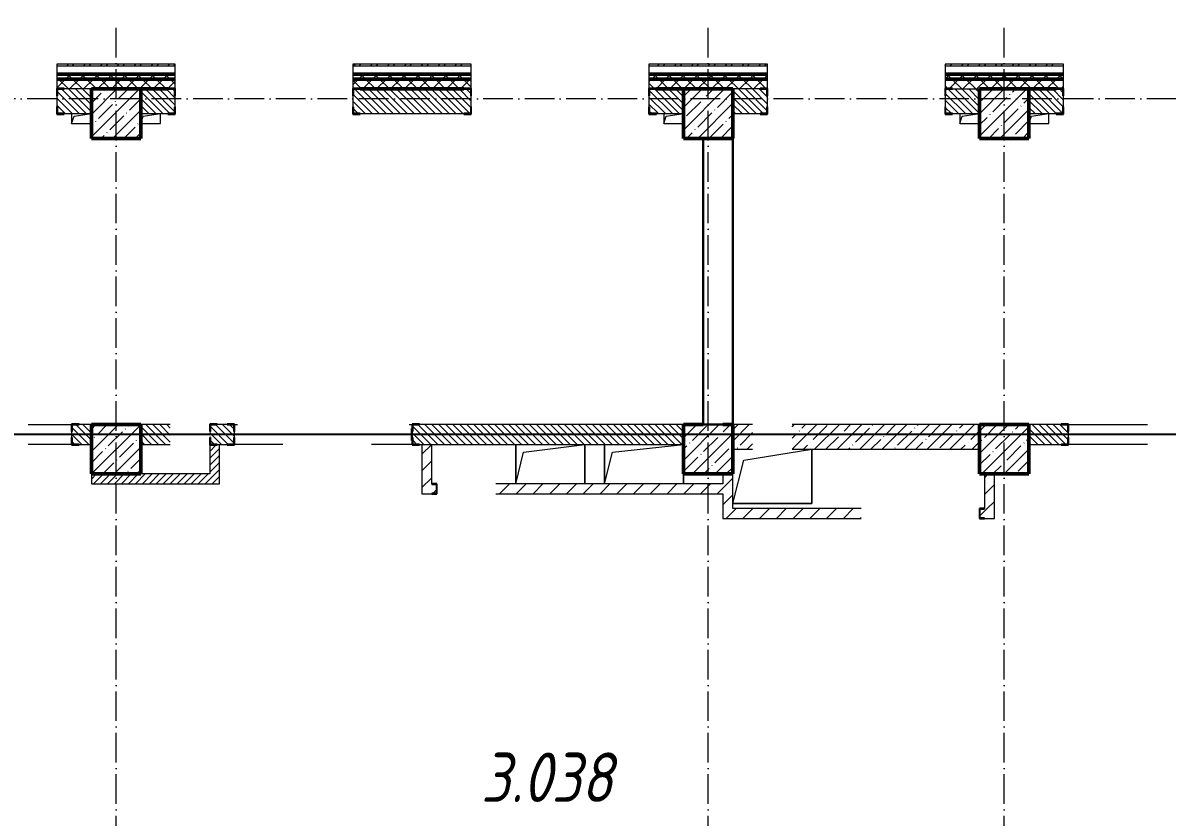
# Model space of a CAD drawing. Header units: millimetres. Extents: x -401725 to 250493, y 305116 to 802890.
# Drawn here: x 186085 to 197679, y 461121 to 469166 of the extents above; entities that cross this region are included whole.
import ezdxf

# ---------------------------------------------------------------- set-up
doc = ezdxf.new("R2010")
doc.units = ezdxf.units.MM
doc.linetypes.add('50_200_ШТРИХ_1Т_ш5_п1_п1_', pattern=[700, 500, -100, 0, -100])
for name, color, linetype, lineweight in [('A-FLOR-____-OTLN', 7, 'Continuous', 9), ('A-GENM-____-MCUT', 7, 'Continuous', 25), ('A-GENM-____-OTLN', 7, 'Continuous', 9), ('A-GENM-____-OTLN-1', 7, 'Continuous', 25), ('A-WALL-____-MCUT-1', 7, 'Continuous', 9), ('A-WALL-____-MCUT-2', 7, 'Continuous', 50), ('A-WALL-____-MCUT-3', 7, 'Continuous', 9), ('A-WALL-____-PATT-1', 7, 'Continuous', 9), ('A-WALL-FNSH-MCUT-1', 7, 'Continuous', 9), ('I-WALL-____-OTLN', 7, 'Continuous', 9), ('S-COLS-____-MCUT', 7, 'Continuous', 50), ('S-COLS-____-OTLN', 7, 'Continuous', 9), ('S-GRID-____-OTLN-1', 7, '50_200_ШТРИХ_1Т_ш5_п1_п1_', 9), ('Марки помещений', 7, 'Continuous', 9)]:
    doc.layers.add(name, color=color, linetype=linetype, lineweight=lineweight)
doc.styles.add('ISOCPEUR_I_2', font='isocpeui.ttf', dxfattribs={"width": 0.85, "height": 2.3})
pattern_1 = [(45, (142429.06, 459015.94), (-70.71068, 70.71068), []), (135, (142429.06, 459015.94), (-70.71068, -70.71068), [])]
pattern_2 = [(45, (142429.06, 459015.94), (-114.04925, 114.04925), []), (45, (142543.1, 459015.94), (-114.04925, 114.04925), [201.612, -40.322, 3.353, -36.97])]
pattern_3 = [(45, (142429.06, 459015.94), (-84.85281, 84.85281), [])]
pattern_4 = [(135, (142429.057, 459015.94), (-35.35534, -35.35534), [])]
pattern_5 = [(45, (142429.057, 459015.94), (-35.35534, 35.35534), [])]

# ---------------------------------------------------------------- blocks, each defined once
blk = doc.blocks.new('BSC_Колонна _Прямоугольная - 500х500-V65-АР1_План отверстий 3 этажа в осях 1-64_А-ГГ')
at = {"layer": 'S-COLS-____-OTLN'}
h = blk.add_hatch(dxfattribs=at)
h.set_pattern_fill('FP_102', color=256, style=0, pattern_type=2)
h.set_pattern_definition([(45, (-50600, -5831.04), (-114.04925, 114.04925), []), (45, (-50485.95, -5831.04), (-114.04925, 114.04925), [201.613, -40.323, 3.353, -36.97])])
h.paths.add_polyline_path([(-250, -250), (250, -250), (250, 250), (-250, 250)], flags=0)
at = {"layer": 'S-COLS-____-MCUT'}
for p, q in [((-50, 250), (-250, 250)), ((-250, 250), (-250, -250)), ((250, 250), (150, 250)), ((250, -250), (250, 250)), ((-250, -250), (250, -250))]:
    blk.add_line(p, q, dxfattribs=at)
blk = doc.blocks.new('BSC_Колонна _Прямоугольная - 500х500-V67-АР1_План отверстий 3 этажа в осях 1-64_А-ГГ')
at = {"layer": 'S-COLS-____-OTLN'}
h = blk.add_hatch(dxfattribs=at)
h.set_pattern_fill('FP_104', color=256, style=0, pattern_type=2)
h.set_pattern_definition([(45, (-53600, -5831.04), (-114.04925, 114.04925), []), (45, (-53485.95, -5831.04), (-114.04925, 114.04925), [201.613, -40.323, 3.353, -36.97])])
h.paths.add_polyline_path([(-250, -250), (250, -250), (250, 250), (-250, 250)], flags=0)
at = {"layer": 'S-COLS-____-MCUT'}
for p, q in [((250, 250), (-250, 250)), ((-250, 250), (-250, -250)), ((250, -250), (250, 250)), ((-250, -250), (250, -250))]:
    blk.add_line(p, q, dxfattribs=at)
blk = doc.blocks.new('BSC_Колонна _Прямоугольная - 500х500-V109-АР1_План отверстий 3 этажа в осях 1-64_А-ГГ')
at = {"layer": 'S-COLS-____-OTLN'}
h = blk.add_hatch(dxfattribs=at)
h.set_pattern_fill('FP_132', color=256, style=0, pattern_type=2)
h.set_pattern_definition([(45, (-44600, -5831.04), (-114.04925, 114.04925), []), (45, (-44485.95, -5831.04), (-114.04925, 114.04925), [201.613, -40.323, 3.353, -36.97])])
h.paths.add_polyline_path([(-250, -250), (250, -250), (250, 250), (-250, 250)], flags=0)
at = {"layer": 'S-COLS-____-MCUT'}
for p, q in [((250, 250), (-250, 250)), ((-250, 250), (-250, -250)), ((250, -250), (250, 250)), ((-250, -250), (250, -250))]:
    blk.add_line(p, q, dxfattribs=at)
blk = doc.blocks.new('BSC_Колонна _Прямоугольная - 500х500-V136-АР1_План отверстий 3 этажа в осях 1-64_А-ГГ')
at = {"layer": 'S-COLS-____-OTLN'}
h = blk.add_hatch(dxfattribs=at)
h.set_pattern_fill('FP_159', color=256, style=0, pattern_type=2)
h.set_pattern_definition([(45, (-53600, -9231.04), (-114.04925, 114.04925), []), (45, (-53485.95, -9231.04), (-114.04925, 114.04925), [201.613, -40.323, 3.353, -36.97])])
h.paths.add_polyline_path([(-250, -250), (250, -250), (250, 250), (-250, 250), (-250, 103)], flags=0)
at = {"layer": 'S-COLS-____-MCUT'}
for p, q in [((250, 250), (-250, 250)), ((-250, 250), (-250, -250)), ((250, -250), (250, 250)), ((-250, -250), (250, -250))]:
    blk.add_line(p, q, dxfattribs=at)
blk = doc.blocks.new('Фахверк_СКБ_Уголок - 250_2700-27497298-АР1_План отверстий 3 этажа в осях 1-64_А-ГГ')
at = {"layer": 'A-GENM-____-MCUT'}
for p, q in [((200, 181), (125, 181)), ((125, 181), (125, 106)), ((131, 106), (131, 175)), ((131, 175), (200, 175)), ((200, 175), (200, 181)), ((125, 106), (131, 106)), ((131, -6), (125, -6)), ((125, -6), (125, -81)), ((125, -81), (200, -81)), ((131, -75), (131, -6)), ((200, -75), (131, -75)), ((200, -81), (200, -75))]:
    blk.add_line(p, q, dxfattribs=at)
blk = doc.blocks.new('Фахверк_СКБ_Уголок - 200_3960-28268576-АР1_План отверстий 3 этажа в осях 1-64_А-ГГ')
at = {"layer": 'A-GENM-____-MCUT'}
for p, q in [((200, 156), (125, 156)), ((125, 156), (125, 81)), ((131, 81), (131, 150)), ((131, 150), (200, 150)), ((200, 150), (200, 156)), ((125, 81), (131, 81)), ((131, 19), (125, 19)), ((125, 19), (125, -56)), ((131, -50), (131, 19)), ((125, -56), (200, -56)), ((200, -50), (131, -50)), ((200, -56), (200, -50))]:
    blk.add_line(p, q, dxfattribs=at)
blk = doc.blocks.new('Фахверк_СКБ_Уголок - 200_3960_зеркало-28268689-АР1_План отверстий 3 этажа в осях 1-64_А-ГГ')
at = {"layer": 'A-GENM-____-MCUT'}
for p, q in [((200, 156), (125, 156)), ((125, 156), (125, 81)), ((131, 81), (131, 150)), ((131, 150), (200, 150)), ((200, 150), (200, 156)), ((125, 81), (131, 81)), ((131, 19), (125, 19)), ((125, 19), (125, -56)), ((131, -50), (131, 19)), ((125, -56), (200, -56)), ((200, -50), (131, -50)), ((200, -56), (200, -50))]:
    blk.add_line(p, q, dxfattribs=at)
blk = doc.blocks.new('154_Стойка_СКБ_Уголок - СМ-2480_200-28346303-АР1_План отверстий 3 этажа в осях 1-64_А-ГГ')
at = {"layer": 'A-GENM-____-MCUT'}
for p, q in [((125, 156), (125, 81)), ((200, 156), (125, 156)), ((131, 81), (131, 150)), ((131, 150), (200, 150)), ((200, 150), (200, 156)), ((125, 81), (131, 81)), ((131, 19), (125, 19)), ((125, 19), (125, -56)), ((131, -50), (131, 19)), ((125, -56), (200, -56)), ((200, -50), (131, -50)), ((200, -56), (200, -50))]:
    blk.add_line(p, q, dxfattribs=at)
blk = doc.blocks.new('Стойка_Влож_Полоса боковая - Полоса-28213942-АР1_План отверстий 3 этажа в осях 1-64_А-ГГ')
at = {"layer": 'A-GENM-____-OTLN'}
for p, q in [((-5, 60), (0, 60)), ((-5, -60), (-5, 60)), ((0, 31), (0, -31)), ((0, -60), (-5, -60))]:
    blk.add_line(p, q, dxfattribs=at)
blk = doc.blocks.new('AR_Отверстие прямоугольное _в плите_ - AR_Отверстие прямоугольное _в плите_-V180-АР1_План отверстий 3 этажа в осях 1-64_А-ГГ')
at = {"layer": 'A-GENM-____-OTLN'}
for p, q in [((-100, 50), (-100, -50)), ((-100, -50), (-75, 25)), ((-75, 25), (100, 50)), ((-100, -50), (100, -50))]:
    blk.add_line(p, q, dxfattribs=at)
blk = doc.blocks.new('AR_Отверстие прямоугольное _в плите_ - AR_Отверстие прямоугольное _в плите_-V181-АР1_План отверстий 3 этажа в осях 1-64_А-ГГ')
at = {"layer": 'A-GENM-____-OTLN'}
for p, q in [((-100, -50), (-75, 25)), ((-75, 25), (100, 50)), ((100, -50), (100, 50)), ((-100, -50), (100, -50))]:
    blk.add_line(p, q, dxfattribs=at)
blk = doc.blocks.new('AR_Отверстие прямоугольное _в плите_ - AR_Отверстие прямоугольное _в плите_-30552808-АР1_План отверстий 3 этажа в осях 1-64_А-ГГ')
at = {"layer": 'A-GENM-____-OTLN'}
for p, q in [((-290, 165), (400, 275)), ((400, -275), (400, 275)), ((-400, -275), (-290, 165)), ((-400, -275), (400, -275))]:
    blk.add_line(p, q, dxfattribs=at)
blk = doc.blocks.new('AR_Отверстие прямоугольное _в плите_ - AR_Отверстие прямоугольное _в плите_-30552525-АР1_План отверстий 3 этажа в осях 1-64_А-ГГ')
at = {"layer": 'A-GENM-____-OTLN'}
for p, q in [((-350, 200), (-350, -200)), ((-350, -200), (-270, 120)), ((-270, 120), (350, 200)), ((350, -200), (350, 200))]:
    blk.add_line(p, q, dxfattribs=at)
blk = doc.blocks.new('AR_Отверстие прямоугольное _в плите_ - AR_Отверстие прямоугольное _в плите_-V195-АР1_План отверстий 3 этажа в осях 1-64_А-ГГ')
at = {"layer": 'A-GENM-____-OTLN'}
for p, q in [((-400, 200), (-400, -200)), ((-400, -200), (-320, 120)), ((-320, 120), (400, 200)), ((400, -200), (400, -100))]:
    blk.add_line(p, q, dxfattribs=at)
blk = doc.blocks.new('154_Фахверк_СКБ_Швеллер - Тип_100_3550-28487752-АР1_План отверстий 3 этажа в осях 1-64_А-ГГ')
at = {"layer": 'A-GENM-____-MCUT'}
for p, q in [((175, 50), (125, 50)), ((125, 50), (125, -50)), ((128, 47), (175, 47)), ((128, -47), (128, 47)), ((175, 47), (175, 50)), ((125, -50), (175, -50)), ((175, -47), (128, -47)), ((175, -50), (175, -47))]:
    blk.add_line(p, q, dxfattribs=at)
blk = doc.blocks.new('154_Фахверк_СКБ_Швеллер - Тип_100_3960_зеркало-36793856-АР1_План отверстий 3 этажа в осях 1-64_А-ГГ')
at = {"layer": 'A-GENM-____-MCUT'}
for p, q in [((175, 50), (125, 50)), ((125, 50), (125, -50)), ((128, 47), (175, 47)), ((128, -47), (128, 47)), ((175, 47), (175, 50)), ((125, -50), (175, -50)), ((175, -47), (128, -47)), ((175, -50), (175, -47))]:
    blk.add_line(p, q, dxfattribs=at)

msp = doc.modelspace()

# ---------------------------------------------------------------- hatches: boundary and pattern name
at = {"layer": 'A-WALL-____-PATT-1'}
h = msp.add_hatch(dxfattribs=at)
h.set_pattern_fill('FP_3', color=256, style=0, pattern_type=2)
h.set_pattern_definition([(45, (142429.06, 459015.94), (-85.53659, 85.53659), []), (45, (142486.08, 459015.94), (-85.53659, 85.53659), [])])
h.paths.add_polyline_path([(214294.0567, 468726.983), (214294.0567, 468746.983), (210429.0567, 468746.983), (210429.0567, 468726.983), (213113.9513, 468726.983)], flags=0)
h.paths.add_polyline_path([(202509.1656, 468726.983), (202629.0567, 468726.983), (202629.0567, 468746.983), (201429.0567, 468746.983), (201429.0567, 468726.983)], flags=0)
h.paths.add_polyline_path([(198974.237, 468726.983), (199629.0567, 468726.983), (199629.0567, 468746.983), (198429.0567, 468746.983), (198429.0567, 468726.983)], flags=0)
h.paths.add_polyline_path([(196629.0567, 468726.983), (196629.0567, 468746.983), (195429.0567, 468746.983), (195429.0567, 468726.983), (195439.3085, 468726.983)], flags=0)
h.paths.add_polyline_path([(193629.0567, 468726.983), (193629.0567, 468746.983), (192429.0567, 468746.983), (192429.0567, 468726.983)], flags=0)
h.paths.add_polyline_path([(189429.0567, 468726.983), (190629.0567, 468726.983), (190629.0567, 468746.983), (189429.0567, 468746.983)], flags=0)
h.paths.add_polyline_path([(187629.0567, 468726.983), (187629.0567, 468746.983), (186429.0567, 468746.983), (186429.0567, 468726.983), (186601.987, 468726.983)], flags=0)
h.paths.add_polyline_path([(183429.0567, 468726.983), (184629.0567, 468726.983), (184629.0567, 468746.983), (183429.0567, 468746.983)], flags=0)
h.paths.add_polyline_path([(181629.0567, 468726.983), (181629.0567, 468746.983), (180764.0567, 468746.983), (180764.0567, 468726.983), (181299.5942, 468726.983)], flags=0)
h = msp.add_hatch(dxfattribs=at)
h.set_pattern_fill('FP_1', color=256, style=0, pattern_type=2)
h.set_pattern_definition(pattern_1)
h.paths.add_polyline_path([(216779.0567, 468596.983), (216779.0567, 468646.983), (210429.0567, 468646.983), (210429.0567, 468596.983), (216648.8799, 468596.983)], flags=0)
h.paths.add_polyline_path([(202509.1656, 468596.983), (202629.0567, 468596.983), (202629.0567, 468646.983), (201429.0567, 468646.983), (201429.0567, 468596.983)], flags=0)
h.paths.add_polyline_path([(199629.0567, 468596.983), (199629.0567, 468646.983), (198429.0567, 468646.983), (198429.0567, 468596.983), (198974.237, 468596.983)], flags=0)
h.paths.add_polyline_path([(196629.0567, 468596.983), (196629.0567, 468646.983), (195429.0567, 468646.983), (195429.0567, 468596.983), (195439.3085, 468596.983)], flags=0)
h.paths.add_polyline_path([(193629.0567, 468596.983), (193629.0567, 468646.983), (192429.0567, 468646.983), (192429.0567, 468596.983)], flags=0)
h.paths.add_polyline_path([(189429.0567, 468596.983), (190629.0567, 468596.983), (190629.0567, 468646.983), (189429.0567, 468646.983)], flags=0)
h.paths.add_polyline_path([(187629.0567, 468596.983), (187629.0567, 468646.983), (186429.0567, 468646.983), (186429.0567, 468596.983), (186601.987, 468596.983)], flags=0)
h.paths.add_polyline_path([(184629.0567, 468596.983), (184629.0567, 468646.983), (183429.0567, 468646.983), (183429.0567, 468596.983)], flags=0)
h.paths.add_polyline_path([(181299.5942, 468596.983), (181629.0567, 468596.983), (181629.0567, 468646.983), (180229.0567, 468646.983), (180229.0567, 468596.983)], flags=0)
h.paths.add_polyline_path([(177229.0567, 468596.983), (178429.0567, 468596.983), (178429.0567, 468646.983), (177229.0567, 468646.983)], flags=0)
h.paths.add_polyline_path([(175429.0567, 468596.983), (175429.0567, 468646.983), (174229.0567, 468646.983), (174229.737, 468596.983)], flags=0)
h.paths.add_polyline_path([(172429.0567, 468596.983), (172429.0567, 468646.983), (171229.0567, 468646.983), (171229.0567, 468596.983)], flags=0)
h.paths.add_polyline_path([(169429.0567, 468596.983), (169429.0567, 468646.983), (166259.0567, 468646.983), (166259.0567, 468596.983), (167159.8799, 468596.983)], flags=0)
h = msp.add_hatch(dxfattribs=at)
h.set_pattern_fill('FP_1', color=256, style=0, pattern_type=2)
h.set_pattern_definition(pattern_1)
h.paths.add_polyline_path([(216779.0567, 468496.983), (216779.0567, 468596.983), (210429.0567, 468596.983), (210429.0567, 468502.983), (210504.0567, 468502.983), (210504.0567, 468496.983), (216648.8799, 468496.983)], flags=0)
h.paths.add_polyline_path([(202509.1656, 468496.983), (202554.0567, 468496.983), (202554.0567, 468502.983), (202629.0567, 468502.983), (202629.0567, 468596.983), (201429.0567, 468596.983), (201429.0567, 468502.983), (201504.0567, 468502.983), (201504.0567, 468496.983), (202279.0567, 468496.983)], flags=0)
h.paths.add_polyline_path([(199554.0567, 468496.983), (199554.0567, 468502.983), (199629.0567, 468502.983), (199629.0567, 468596.983), (198429.0567, 468596.983), (198429.0567, 468502.983), (198504.0567, 468502.983), (198504.0567, 468496.983), (198974.237, 468496.983)], flags=0)
h.paths.add_polyline_path([(196554.0567, 468496.983), (196554.0567, 468502.983), (196629.0567, 468502.983), (196629.0567, 468596.983), (195429.0567, 468596.983), (195429.0567, 468502.983), (195504.0567, 468502.983), (195504.0567, 468496.983), (196279.0567, 468496.983)], flags=0)
h.paths.add_polyline_path([(193554.0567, 468496.983), (193554.0567, 468502.983), (193629.0567, 468502.983), (193629.0567, 468596.983), (192429.0567, 468596.983), (192429.0567, 468502.983), (192504.0567, 468502.983), (192504.0567, 468496.983), (192779.0567, 468496.983)], flags=0)
h.paths.add_polyline_path([(190554.0567, 468496.983), (190554.0567, 468502.983), (190629.0567, 468502.983), (190629.0567, 468596.983), (189429.0567, 468596.983), (189429.0567, 468502.983), (189504.0567, 468502.983), (189504.0567, 468496.983), (190136.9156, 468496.983)], flags=0)
h.paths.add_polyline_path([(186504.0567, 468496.983), (187554.0567, 468496.983), (187554.0567, 468502.983), (187629.0567, 468502.983), (187629.0567, 468596.983), (186429.0567, 468596.983), (186429.0567, 468502.983), (186504.0567, 468502.983)], flags=0)
h.paths.add_polyline_path([(183779.0567, 468496.983), (184554.0567, 468496.983), (184554.0567, 468502.983), (184629.0567, 468502.983), (184629.0567, 468596.983), (183429.0567, 468596.983), (183429.0567, 468502.983), (183504.0567, 468502.983), (183504.0567, 468496.983)], flags=0)
h.paths.add_polyline_path([(181299.5942, 468496.983), (181554.0567, 468496.983), (181554.0567, 468502.983), (181629.0567, 468502.983), (181629.0567, 468596.983), (180229.0567, 468596.983), (180229.0567, 468496.983), (181279.0567, 468496.983)], flags=0)
h.paths.add_polyline_path([(177764.6656, 468496.983), (178354.0567, 468496.983), (178354.0567, 468502.983), (178429.0567, 468502.983), (178429.0567, 468596.983), (177229.0567, 468596.983), (177229.0567, 468496.983), (177729.0567, 468496.983)], flags=0)
h.paths.add_polyline_path([(175354.0567, 468496.983), (175354.0567, 468502.983), (175429.0567, 468502.983), (175429.0567, 468596.983), (174229.0567, 468596.983), (174229.737, 468502.983), (174304.0567, 468502.983), (174304.0567, 468496.983)], flags=0)
h.paths.add_polyline_path([(172354.0567, 468496.983), (172354.0567, 468502.983), (172429.0567, 468502.983), (172429.0567, 468596.983), (171229.0567, 468596.983), (171229.0567, 468496.983), (171729.0567, 468496.983)], flags=0)
h.paths.add_polyline_path([(169354.0567, 468496.983), (169354.0567, 468502.983), (169429.0567, 468502.983), (169429.0567, 468596.983), (166259.0567, 468596.983), (166259.0567, 468496.983), (168729.0567, 468496.983)], flags=0)
h = msp.add_hatch(dxfattribs=at)
h.set_pattern_fill('FP_6', color=256, style=0, pattern_type=2)
h.set_pattern_definition(pattern_4)
h.paths.add_polyline_path([(184623.0567, 468246.983), (184623.0567, 468315.983), (184629.0567, 468315.983), (184629.0567, 468427.983), (184623.0567, 468427.983), (184623.0567, 468496.983), (184279.0567, 468496.983), (184279.0567, 468246.983), (184554.0567, 468246.983)], flags=0)
h.paths.add_polyline_path([(186601.987, 468246.983), (186779.0567, 468246.983), (186779.0567, 468496.983), (186435.0567, 468496.983), (186435.0567, 468427.983), (186429.0567, 468427.983), (186429.0567, 468315.983), (186435.0567, 468315.983), (186435.0567, 468246.983), (186504.0567, 468246.983)], flags=0)
h = msp.add_hatch(dxfattribs=at)
h.set_pattern_fill('FP_6', color=256, style=0, pattern_type=2)
h.set_pattern_definition(pattern_4)
h.paths.add_polyline_path([(192779.0567, 468246.983), (192779.0567, 468496.983), (192435.0567, 468496.983), (192435.0567, 468427.983), (192429.0567, 468427.983), (192429.0567, 468315.983), (192435.0567, 468315.983), (192435.0567, 468246.983), (192504.0567, 468246.983)], flags=0)
h.paths.add_polyline_path([(189435.0567, 468246.983), (190623.0567, 468246.983), (190623.0567, 468315.983), (190629.0567, 468315.983), (190629.0567, 468427.983), (190623.0567, 468427.983), (190623.0567, 468496.983), (189435.0567, 468496.983), (189435.0567, 468427.983), (189429.0567, 468427.983), (189429.0567, 468315.983), (189435.0567, 468315.983), (189435.0567, 468248.233)], flags=0)
h.paths.add_polyline_path([(187279.0567, 468246.983), (187623.0567, 468246.983), (187623.0567, 468315.983), (187629.0567, 468315.983), (187629.0567, 468427.983), (187623.0567, 468427.983), (187623.0567, 468496.983), (187279.0567, 468496.983), (187279.0567, 468350.298)], flags=0)
h = msp.add_hatch(dxfattribs=at)
h.set_pattern_fill('FP_6', color=256, style=0, pattern_type=2)
h.set_pattern_definition(pattern_4)
h.paths.add_polyline_path([(195435.0567, 468246.983), (195779.0567, 468246.983), (195779.0567, 468496.983), (195435.0567, 468496.983), (195435.0567, 468427.983), (195429.0567, 468427.983), (195429.0567, 468315.983), (195435.0567, 468315.983)], flags=0)
h.paths.add_polyline_path([(193279.0567, 468246.983), (193623.0567, 468246.983), (193623.0567, 468315.983), (193629.0567, 468315.983), (193629.0567, 468427.983), (193623.0567, 468427.983), (193623.0567, 468496.983), (193279.0567, 468496.983), (193279.0567, 468350.298)], flags=0)
h = msp.add_hatch(dxfattribs=at)
h.set_pattern_fill('FP_6', color=256, style=0, pattern_type=2)
h.set_pattern_definition(pattern_4)
h.paths.add_polyline_path([(201504.0567, 468246.983), (201779.0567, 468246.983), (201779.0567, 468496.983), (201435.0567, 468496.983), (201435.0567, 468427.983), (201429.0567, 468427.983), (201429.0567, 468315.983), (201435.0567, 468315.983), (201435.0567, 468246.983)], flags=0)
h.paths.add_polyline_path([(198504.0567, 468246.983), (199623.0567, 468246.983), (199623.0567, 468315.983), (199629.0567, 468315.983), (199629.0567, 468427.983), (199623.0567, 468427.983), (199623.0567, 468496.983), (198435.0567, 468496.983), (198435.0567, 468427.983), (198429.0567, 468427.983), (198429.0567, 468315.983), (198435.0567, 468315.983), (198435.0567, 468246.983)], flags=0)
h.paths.add_polyline_path([(196554.0567, 468246.983), (196623.0567, 468246.983), (196623.0567, 468315.983), (196629.0567, 468315.983), (196629.0567, 468427.983), (196623.0567, 468427.983), (196623.0567, 468496.983), (196279.0567, 468496.983), (196279.0567, 468246.983)], flags=0)
h = msp.add_hatch(dxfattribs=at)
h.set_pattern_fill('FP_6', color=256, style=0, pattern_type=2)
h.set_pattern_definition(pattern_4)
h.paths.add_polyline_path([(186601.987, 464896.983), (186779.0567, 464896.983), (186779.0567, 465096.983), (186585.0567, 465096.983), (186585.0567, 465027.983), (186579.0567, 465027.983), (186579.0567, 464965.983), (186585.0567, 464965.983), (186585.0567, 464896.983)], flags=0)
h.paths.add_polyline_path([(184873.0567, 464896.983), (184873.0567, 464965.983), (184879.0567, 464965.983), (184879.0567, 465027.983), (184873.0567, 465027.983), (184873.0567, 465096.983), (184279.0567, 465096.983), (184279.0567, 464896.983), (184834.5227, 464896.983)], flags=0)
h = msp.add_hatch(dxfattribs=at)
h.set_pattern_fill('FP_6', color=256, style=0, pattern_type=2)
h.set_pattern_definition(pattern_4)
h.paths.add_polyline_path([(192779.0567, 464896.983), (192779.0567, 465096.983), (190035.0567, 465096.983), (190035.0567, 465027.983), (190029.0567, 465027.983), (190029.0567, 464965.983), (190035.0567, 464965.983), (190035.0567, 464896.983), (191904.3799, 464896.983)], flags=0)
h.paths.add_polyline_path([(188223.0567, 464896.983), (188223.0567, 464965.983), (188229.0567, 464965.983), (188229.0567, 465027.983), (188223.0567, 465027.983), (188223.0567, 465096.983), (187985.0567, 465096.983), (187985.0567, 465027.983), (187979.0567, 465027.983), (187979.0567, 464965.983), (187985.0567, 464965.983), (187985.0567, 464896.983), (188154.0567, 464896.983)], flags=0)
h.paths.add_polyline_path([(187279.0567, 464896.983), (187579.0567, 464896.983), (187579.0567, 465096.983), (187279.0567, 465096.983)], flags=0)
h = msp.add_hatch(dxfattribs=at)
h.set_pattern_fill('FP_38', color=256, style=0, pattern_type=2)
h.set_pattern_definition(pattern_2)
h.paths.add_polyline_path([(195779.0567, 464846.983), (195779.0567, 465096.983), (193879.0567, 465096.983), (193879.0567, 464846.983), (195439.3085, 464846.983)], flags=0)
h.paths.add_polyline_path([(193279.0567, 464846.983), (193479.0567, 464846.983), (193479.0567, 465096.983), (193279.0567, 465096.983)], flags=0)
h = msp.add_hatch(dxfattribs=at)
h.set_pattern_fill('FP_6', color=256, style=0, pattern_type=2)
h.set_pattern_definition(pattern_4)
h.paths.add_polyline_path([(201779.0567, 464896.983), (201779.0567, 465096.983), (201379.0567, 465096.983), (201379.0567, 464896.983)], flags=0)
h.paths.add_polyline_path([(198454.0567, 464896.983), (199173.0567, 464896.983), (199173.0567, 464965.983), (199179.0567, 464965.983), (199179.0567, 465027.983), (199173.0567, 465027.983), (199173.0567, 465096.983), (198385.0567, 465096.983), (198385.0567, 465027.983), (198379.0567, 465027.983), (198379.0567, 464965.983), (198385.0567, 464965.983), (198385.0567, 464896.983)], flags=0)
h.paths.add_polyline_path([(200679.0567, 464896.983), (200679.0567, 465096.983), (200085.0567, 465096.983), (200085.0567, 465027.983), (200079.0567, 465027.983), (200079.0567, 464965.983), (200085.0567, 464965.983), (200085.0567, 464896.983), (200154.0567, 464896.983)], flags=0)
h.paths.add_polyline_path([(196673.0567, 464896.983), (196673.0567, 464965.983), (196679.0567, 464965.983), (196679.0567, 465027.983), (196673.0567, 465027.983), (196673.0567, 465096.983), (196279.0567, 465096.983), (196279.0567, 464896.983), (196604.0567, 464896.983)], flags=0)
h = msp.add_hatch(dxfattribs=at)
h.set_pattern_fill('FP_5', color=256, style=0, pattern_type=2)
h.set_pattern_definition(pattern_5)
h.paths.add_polyline_path([(188054.0567, 464596.983), (188079.0567, 464596.983), (188079.0567, 464896.983), (188054.0567, 464896.983), (188054.0567, 464890.983), (187979.0567, 464890.983), (187979.0567, 464596.983), (187985.0567, 464596.983)], flags=0)
h = msp.add_hatch(dxfattribs=at)
h.set_pattern_fill('FP_4', color=256, style=0, pattern_type=2)
h.set_pattern_definition(pattern_3)
h.paths.add_polyline_path([(190229.0567, 464396.983), (190229.0567, 464896.983), (190129.0567, 464896.983), (190129.0567, 464396.983)], flags=0)
h = msp.add_hatch(dxfattribs=at)
h.set_pattern_fill('FP_5', color=256, style=0, pattern_type=2)
h.set_pattern_definition(pattern_5)
h.paths.add_polyline_path([(186779.0567, 464496.983), (188079.0567, 464496.983), (188079.0567, 464596.983), (186779.0567, 464596.983)], flags=0)
h = msp.add_hatch(dxfattribs=at)
h.set_pattern_fill('FP_4', color=256, style=0, pattern_type=2)
h.set_pattern_definition(pattern_3)
h.paths.add_polyline_path([(193179.0567, 464246.9829), (193279.0567, 464246.9829), (193279.0567, 464596.983), (193179.0567, 464596.983), (193179.0567, 464396.983)], flags=0)
h = msp.add_hatch(dxfattribs=at)
h.set_pattern_fill('FP_4', color=256, style=0, pattern_type=2)
h.set_pattern_definition(pattern_3)
h.paths.add_polyline_path([(195929.0567, 464246.9829), (195929.0567, 464596.983), (195829.0567, 464596.983), (195829.0567, 464246.9829)], flags=0)
h = msp.add_hatch(dxfattribs=at)
h.set_pattern_fill('FP_4', color=256, style=0, pattern_type=2)
h.set_pattern_definition(pattern_3)
h.paths.add_polyline_path([(193179.0567, 464396.983), (193179.0567, 464496.983), (190879.0567, 464496.983), (190879.0567, 464396.983), (191904.3799, 464396.983)], flags=0)
h.paths.add_polyline_path([(190229.0567, 464399.983), (190276.0567, 464399.983), (190276.0567, 464493.983), (190229.0567, 464493.983), (190229.0567, 464446.983)], flags=0)
h = msp.add_hatch(dxfattribs=at)
h.set_pattern_fill('FP_4', color=256, style=0, pattern_type=2)
h.set_pattern_definition(pattern_3)
h.paths.add_polyline_path([(195929.0567, 464146.9829), (195929.0567, 464246.9829), (195829.0567, 464246.9829), (195829.0567, 464243.9829), (195782.0567, 464243.9829), (195782.0567, 464149.9829), (195829.0567, 464149.9829), (195829.0567, 464146.9829)], flags=0)
h.paths.add_polyline_path([(194579.0567, 464146.9829), (194579.0567, 464246.9829), (193179.0567, 464246.9829), (193179.0567, 464146.9829)], flags=0)
at = {"layer": 'S-COLS-____-OTLN'}
h = msp.add_hatch(dxfattribs=at)
h.set_pattern_fill('FP_38', color=256, style=0, pattern_type=2)
h.set_pattern_definition(pattern_2)
h.paths.add_polyline_path([(186779.0567, 467996.983), (187279.0567, 467996.983), (187279.0567, 468496.983), (186779.0567, 468496.983), (186779.0567, 468350.298)], flags=0)
h = msp.add_hatch(dxfattribs=at)
h.set_pattern_fill('FP_38', color=256, style=0, pattern_type=2)
h.set_pattern_definition(pattern_2)
h.paths.add_polyline_path([(192779.0567, 467996.983), (193279.0567, 467996.983), (193279.0567, 468496.983), (192779.0567, 468496.983), (192779.0567, 468350.298)], flags=0)

# ---------------------------------------------------------------- linework, layer by layer
at = {"color": 251, "ltscale": 0.6, "true_color": 0x636466}
msp.add_line((232747.844, 464996.983), (137760.2865, 464996.983), dxfattribs=at)
at = {"lineweight": 30}
msp.add_lwpolyline([(192979.0567, 465096.983), (193279.0567, 465096.983), (193279.0567, 467996.983), (192979.0567, 467996.983)], close=True, dxfattribs=at)
at = {"layer": 'A-FLOR-____-OTLN'}
for p, q in [((191079.0567, 464496.983), (191079.0567, 464896.983)), ((191779.0567, 464896.983), (191779.0567, 464496.983)), ((191979.0567, 464496.983), (191979.0567, 464896.983)), ((194079.0567, 464846.983), (194079.0567, 464296.983)), ((192779.0567, 464596.983), (192779.0567, 464496.983)), ((194079.0567, 464296.983), (193279.0567, 464296.983))]:
    msp.add_line(p, q, dxfattribs=at)
at = {"layer": 'A-WALL-____-MCUT-1'}
for p, q in [((193479.0567, 465096.983), (193279.0567, 465096.983)), ((195779.0567, 465096.983), (193879.0567, 465096.983)), ((193279.0567, 464846.983), (193479.0567, 464846.983)), ((193879.0567, 464846.983), (195779.0567, 464846.983))]:
    msp.add_line(p, q, dxfattribs=at)
at = {"layer": 'A-WALL-____-MCUT-2'}
for p, q in [((187629.0567, 468646.983), (186429.0567, 468646.983)), ((190629.0567, 468646.983), (189429.0567, 468646.983)), ((193629.0567, 468646.983), (192429.0567, 468646.983)), ((196629.0567, 468646.983), (195429.0567, 468646.983)), ((187629.0567, 468596.983), (186429.0567, 468596.983)), ((190629.0567, 468596.983), (189429.0567, 468596.983)), ((193629.0567, 468596.983), (192429.0567, 468596.983)), ((196629.0567, 468596.983), (195429.0567, 468596.983)), ((187279.0567, 468496.983), (187554.0567, 468496.983)), ((189504.0567, 468496.983), (190554.0567, 468496.983)), ((192504.0567, 468496.983), (192779.0567, 468496.983)), ((196279.0567, 468496.983), (196554.0567, 468496.983))]:
    msp.add_line(p, q, dxfattribs=at)
at = {"layer": 'A-WALL-____-MCUT-3'}
for p, q in [((187629.0567, 468726.983), (186429.0567, 468726.983)), ((186429.0567, 468726.983), (186429.0567, 468502.983)), ((187629.0567, 468502.983), (187629.0567, 468726.983)), ((190629.0567, 468726.983), (189429.0567, 468726.983)), ((189429.0567, 468726.983), (189429.0567, 468502.983)), ((190629.0567, 468502.983), (190629.0567, 468726.983)), ((193629.0567, 468726.983), (192429.0567, 468726.983)), ((192429.0567, 468726.983), (192429.0567, 468502.983)), ((193629.0567, 468502.983), (193629.0567, 468726.983)), ((196629.0567, 468726.983), (195429.0567, 468726.983)), ((195429.0567, 468726.983), (195429.0567, 468502.983)), ((196629.0567, 468502.983), (196629.0567, 468726.983)), ((186429.0567, 468427.983), (186429.0567, 468315.983)), ((187279.0567, 468496.983), (186504.0567, 468496.983)), ((186779.0567, 468246.983), (186779.0567, 468496.983)), ((187279.0567, 468496.983), (187279.0567, 468246.983)), ((187629.0567, 468315.983), (187629.0567, 468427.983)), ((189429.0567, 468427.983), (189429.0567, 468315.983)), ((190629.0567, 468315.983), (190629.0567, 468427.983)), ((192429.0567, 468427.983), (192429.0567, 468315.983)), ((193554.0567, 468496.983), (192779.0567, 468496.983)), ((192779.0567, 468246.983), (192779.0567, 468496.983)), ((193279.0567, 468496.983), (193279.0567, 468246.983)), ((193629.0567, 468315.983), (193629.0567, 468427.983)), ((195429.0567, 468427.983), (195429.0567, 468315.983)), ((195504.0567, 468496.983), (195779.0567, 468496.983)), ((196629.0567, 468315.983), (196629.0567, 468427.983)), ((186504.0567, 468246.983), (186779.0567, 468246.983)), ((187279.0567, 468246.983), (187554.0567, 468246.983)), ((189504.0567, 468246.983), (190554.0567, 468246.983)), ((192504.0567, 468246.983), (192779.0567, 468246.983)), ((193279.0567, 468246.983), (193554.0567, 468246.983)), ((195504.0567, 468246.983), (195779.0567, 468246.983)), ((196279.0567, 468246.983), (196554.0567, 468246.983)), ((186579.0567, 465027.983), (186579.0567, 464965.983)), ((186779.0567, 465096.983), (186654.0567, 465096.983)), ((187579.0567, 465096.983), (187279.0567, 465096.983)), ((188154.0567, 465096.983), (188054.0567, 465096.983)), ((188229.0567, 464965.983), (188229.0567, 465027.983)), ((192779.0567, 465096.983), (190104.0567, 465096.983)), ((196604.0567, 465096.983), (196279.0567, 465096.983)), ((196679.0567, 464965.983), (196679.0567, 465027.983)), ((186654.0567, 464896.983), (186779.0567, 464896.983)), ((187279.0567, 464896.983), (187579.0567, 464896.983)), ((188054.0567, 464896.983), (188154.0567, 464896.983)), ((190104.0567, 464896.983), (192779.0567, 464896.983)), ((196279.0567, 464896.983), (196604.0567, 464896.983))]:
    msp.add_line(p, q, dxfattribs=at)
at = {"layer": 'A-WALL-FNSH-MCUT-1'}
for p, q in [((187629.0567, 468746.983), (186429.0567, 468746.983)), ((186429.0567, 468746.983), (186429.0567, 468726.983)), ((187629.0567, 468726.983), (187629.0567, 468746.983)), ((190629.0567, 468746.983), (189429.0567, 468746.983)), ((189429.0567, 468746.983), (189429.0567, 468726.983)), ((190629.0567, 468726.983), (190629.0567, 468746.983)), ((193629.0567, 468746.983), (192429.0567, 468746.983)), ((192429.0567, 468746.983), (192429.0567, 468726.983)), ((193629.0567, 468726.983), (193629.0567, 468746.983)), ((196629.0567, 468746.983), (195429.0567, 468746.983)), ((195429.0567, 468746.983), (195429.0567, 468726.983)), ((196629.0567, 468726.983), (196629.0567, 468746.983)), ((186429.0567, 468726.983), (186429.0567, 468726.983)), ((189429.0567, 468726.983), (189429.0567, 468726.983)), ((192429.0567, 468726.983), (192429.0567, 468726.983)), ((195429.0567, 468726.983), (195429.0567, 468726.983)), ((187979.0567, 464890.983), (187979.0567, 464596.983)), ((188079.0567, 464496.983), (188079.0567, 464896.983)), ((190129.0567, 464896.983), (190129.0567, 464396.983)), ((190229.0567, 464496.983), (190229.0567, 464896.983)), ((186779.0567, 464596.983), (186779.0567, 464496.983)), ((187979.0567, 464596.983), (187279.0567, 464596.983)), ((193179.0567, 464596.983), (193179.0567, 464496.983)), ((193279.0567, 464246.9829), (193279.0567, 464596.983)), ((195829.0567, 464596.983), (195829.0567, 464246.9829)), ((195929.0567, 464146.9829), (195929.0567, 464596.983)), ((186779.0567, 464496.983), (188079.0567, 464496.983)), ((193179.0567, 464496.983), (190879.0567, 464496.983)), ((190129.0567, 464396.983), (190229.0567, 464396.983)), ((190879.0567, 464396.983), (193179.0567, 464396.983)), ((193179.0567, 464396.983), (193179.0567, 464146.9829)), ((194579.0567, 464246.9829), (193279.0567, 464246.9829)), ((193179.0567, 464146.9829), (194579.0567, 464146.9829)), ((195829.0567, 464146.9829), (195929.0567, 464146.9829))]:
    msp.add_line(p, q, dxfattribs=at)
at = {"layer": 'I-WALL-____-OTLN'}
for p, q in [((186139.0567, 465096.983), (186579.0567, 465096.983)), ((188229.0567, 465096.983), (188259.0567, 465096.983)), ((189999.0567, 465096.983), (190029.0567, 465096.983)), ((196679.0567, 465096.983), (197479.0567, 465096.983)), ((186579.0567, 464896.983), (186139.0567, 464896.983)), ((188719.0567, 464896.983), (188229.0567, 464896.983)), ((190029.0567, 464896.983), (189619.0567, 464896.983)), ((197479.0567, 464896.983), (196679.0567, 464896.983))]:
    msp.add_line(p, q, dxfattribs=at)
at = {"layer": 'S-COLS-____-MCUT'}
for p, q in [((187279.0567, 468496.983), (186779.0567, 468496.983)), ((186779.0567, 468496.983), (186779.0567, 467996.983)), ((187279.0567, 467996.983), (187279.0567, 468496.983)), ((193279.0567, 468496.983), (192779.0567, 468496.983)), ((192779.0567, 468496.983), (192779.0567, 467996.983)), ((193279.0567, 467996.983), (193279.0567, 468496.983)), ((186779.0567, 467996.983), (187279.0567, 467996.983)), ((192779.0567, 467996.983), (193279.0567, 467996.983))]:
    msp.add_line(p, q, dxfattribs=at)
at = {"layer": 'S-GRID-____-OTLN-1', "color": 251, "ltscale": 0.6, "true_color": 0x636466}
for p, q in [((187029.0567, 454533.3346), (187029.0567, 469166.4803)), ((193029.0567, 454533.3346), (193029.0567, 469166.4803)), ((196029.0567, 454533.3346), (196029.0567, 469166.4803)), ((246503.4633, 468396.983), (137999.201, 468396.983))]:
    msp.add_line(p, q, dxfattribs=at)

# ---------------------------------------------------------------- block references
at = {"layer": 'A-GENM-____-OTLN'}
for name, p in [('AR_Отверстие прямоугольное _в плите_ - AR_Отверстие прямоугольное _в плите_-V180-АР1_План отверстий 3 этажа в осях 1-64_А-ГГ', (186679.0567, 468196.983)), ('AR_Отверстие прямоугольное _в плите_ - AR_Отверстие прямоугольное _в плите_-V181-АР1_План отверстий 3 этажа в осях 1-64_А-ГГ', (187379.0567, 468196.983)), ('AR_Отверстие прямоугольное _в плите_ - AR_Отверстие прямоугольное _в плите_-V180-АР1_План отверстий 3 этажа в осях 1-64_А-ГГ', (192679.0567, 468196.983)), ('AR_Отверстие прямоугольное _в плите_ - AR_Отверстие прямоугольное _в плите_-V180-АР1_План отверстий 3 этажа в осях 1-64_А-ГГ', (195679.0567, 468196.983)), ('AR_Отверстие прямоугольное _в плите_ - AR_Отверстие прямоугольное _в плите_-V181-АР1_План отверстий 3 этажа в осях 1-64_А-ГГ', (196379.0567, 468196.983)), ('Стойка_Влож_Полоса боковая - Полоса-28213942-АР1_План отверстий 3 этажа в осях 1-64_А-ГГ', (190029.0567, 464996.983)), ('AR_Отверстие прямоугольное _в плите_ - AR_Отверстие прямоугольное _в плите_-30552525-АР1_План отверстий 3 этажа в осях 1-64_А-ГГ', (191429.0567, 464696.983)), ('AR_Отверстие прямоугольное _в плите_ - AR_Отверстие прямоугольное _в плите_-V195-АР1_План отверстий 3 этажа в осях 1-64_А-ГГ', (192379.0567, 464696.983)), ('AR_Отверстие прямоугольное _в плите_ - AR_Отверстие прямоугольное _в плите_-30552808-АР1_План отверстий 3 этажа в осях 1-64_А-ГГ', (193679.0567, 464571.983))]:
    msp.add_blockref(name, p, dxfattribs=at)
at = {"layer": 'A-GENM-____-OTLN-1'}
for name, p in [('Фахверк_СКБ_Уголок - 250_2700-27497298-АР1_План отверстий 3 этажа в осях 1-64_А-ГГ', (186304.0567, 468321.983)), ('Фахверк_СКБ_Уголок - 250_2700-27497298-АР1_План отверстий 3 этажа в осях 1-64_А-ГГ', (189304.0567, 468321.983)), ('Фахверк_СКБ_Уголок - 250_2700-27497298-АР1_План отверстий 3 этажа в осях 1-64_А-ГГ', (192304.0567, 468321.983)), ('Фахверк_СКБ_Уголок - 250_2700-27497298-АР1_План отверстий 3 этажа в осях 1-64_А-ГГ', (195304.0567, 468321.983)), ('Фахверк_СКБ_Уголок - 200_3960_зеркало-28268689-АР1_План отверстий 3 этажа в осях 1-64_А-ГГ', (186454.0567, 464946.983)), ('Фахверк_СКБ_Уголок - 200_3960_зеркало-28268689-АР1_План отверстий 3 этажа в осях 1-64_А-ГГ', (187854.0567, 464946.983)), ('154_Стойка_СКБ_Уголок - СМ-2480_200-28346303-АР1_План отверстий 3 этажа в осях 1-64_А-ГГ', (189904.0567, 464946.983)), ('154_Фахверк_СКБ_Швеллер - Тип_100_3550-28487752-АР1_План отверстий 3 этажа в осях 1-64_А-ГГ', (195654.0567, 464196.9829))]:
    msp.add_blockref(name, p, dxfattribs=at)
at = {"layer": 'A-GENM-____-OTLN-1', "rotation": 180}
for name, p in [('Фахверк_СКБ_Уголок - 250_2700-27497298-АР1_План отверстий 3 этажа в осях 1-64_А-ГГ', (187754.0567, 468421.983)), ('Фахверк_СКБ_Уголок - 250_2700-27497298-АР1_План отверстий 3 этажа в осях 1-64_А-ГГ', (190754.0567, 468421.983)), ('Фахверк_СКБ_Уголок - 250_2700-27497298-АР1_План отверстий 3 этажа в осях 1-64_А-ГГ', (193754.0567, 468421.983)), ('Фахверк_СКБ_Уголок - 250_2700-27497298-АР1_План отверстий 3 этажа в осях 1-64_А-ГГ', (196754.0567, 468421.983)), ('Фахверк_СКБ_Уголок - 200_3960-28268576-АР1_План отверстий 3 этажа в осях 1-64_А-ГГ', (188354.0567, 465046.983)), ('Фахверк_СКБ_Уголок - 200_3960-28268576-АР1_План отверстий 3 этажа в осях 1-64_А-ГГ', (196804.0567, 465046.983)), ('154_Фахверк_СКБ_Швеллер - Тип_100_3960_зеркало-36793856-АР1_План отверстий 3 этажа в осях 1-64_А-ГГ', (190404.0567, 464446.983))]:
    msp.add_blockref(name, p, dxfattribs=at)
at = {"layer": 'S-COLS-____-OTLN'}
for name, p in [('BSC_Колонна _Прямоугольная - 500х500-V136-АР1_План отверстий 3 этажа в осях 1-64_А-ГГ', (196029.0567, 468246.983)), ('BSC_Колонна _Прямоугольная - 500х500-V109-АР1_План отверстий 3 этажа в осях 1-64_А-ГГ', (187029.0567, 464846.983)), ('BSC_Колонна _Прямоугольная - 500х500-V65-АР1_План отверстий 3 этажа в осях 1-64_А-ГГ', (193029.0567, 464846.983)), ('BSC_Колонна _Прямоугольная - 500х500-V67-АР1_План отверстий 3 этажа в осях 1-64_А-ГГ', (196029.0567, 464846.983))]:
    msp.add_blockref(name, p, dxfattribs=at)

# ---------------------------------------------------------------- texts
at = {"layer": 'Марки помещений', "insert": (190726.5602, 461774.9626), "char_height": 500, "width": 785.65375, "attachment_point": 1, "style": 'ISOCPEUR_I_2'}
msp.add_mtext('3.038', dxfattribs=at)

doc.saveas('drawing.dxf')
